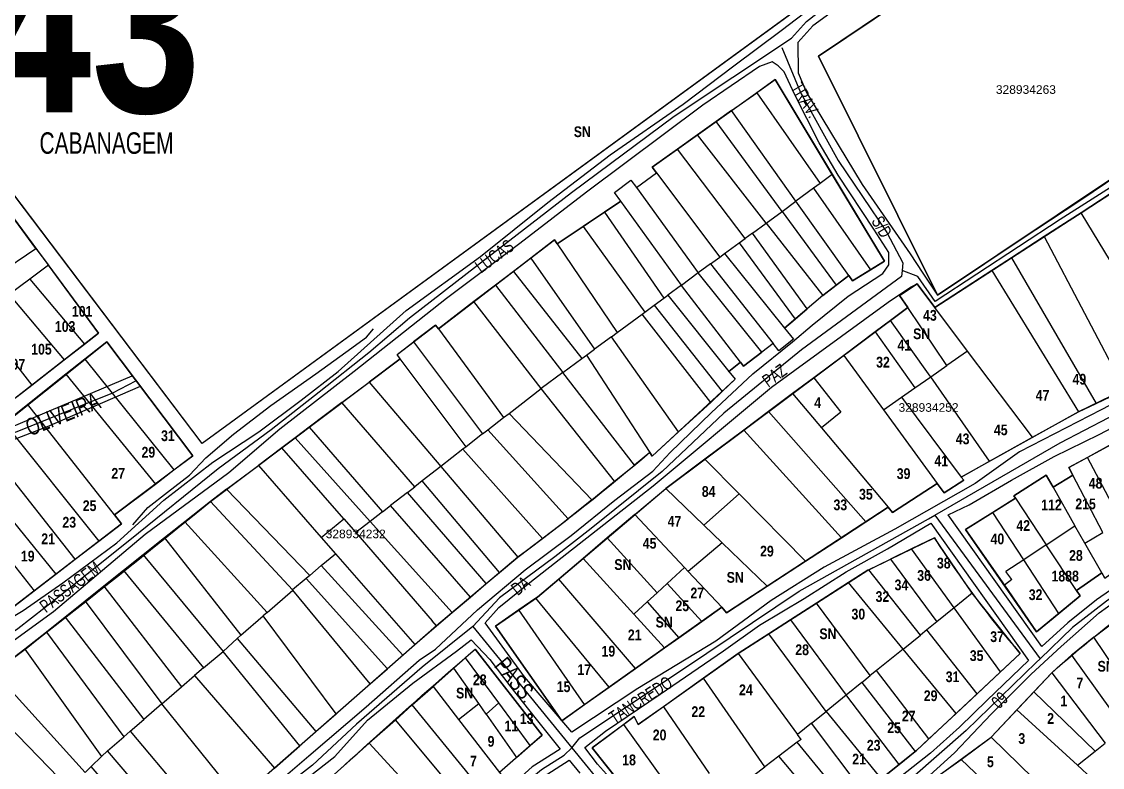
# Model space of a CAD drawing. Extents: x 206155 to 208014, y 4847439 to 4850017.
# Drawn here: x 207615.1 to 207866.8, y 4848636.7 to 4848810.5 of the extents above; entities that cross this region are included whole.
import ezdxf
from ezdxf.enums import TextEntityAlignment as Align

# ---------------------------------------------------------------- set-up
doc = ezdxf.new("R2010")
doc.units = 0
doc.header["$LTSCALE"] = 1.5
doc.header["$MEASUREMENT"] = 0
for name, color, linetype in [('CD-MALHA-LOTES', 40, 'CONTINUOUS'), ('CD_TXT_QUADRA', 7, 'CONTINUOUS'), ('HD-VALAS-DRENOS', 170, 'CONTINUOUS'), ('LM-TXT-LSF', 7, 'CONTINUOUS'), ('RU-QUADRAS', 6, 'CONTINUOUS'), ('SV-EIXO-RUA-N-PAV', 6, 'CONTINUOUS'), ('SV-RUA-NAO-PAV-S-GUIA-C-GUIA', 7, 'CONTINUOUS'), ('SV-TXT-RUA-N-PAV-S-GUIA-C-GUIA', 7, 'CONTINUOUS'), ('Th_NmrPort', 7, 'CONTINUOUS')]:
    doc.layers.add(name, color=color, linetype=linetype)
doc.styles.add('ARIAL', font='ARIAL.TTF')
doc.styles.get("Standard").update_dxf_attribs({"font": 'swisscbo.ttf'})

msp = doc.modelspace()

# ---------------------------------------------------------------- linework, layer by layer
at = {"layer": 'CD-MALHA-LOTES', "linetype": 'Continuous'}
for p, q in [((207872.54, 4848850.85), (207800.64, 4848802.51)), ((207800.19, 4848816.68), (207657.13, 4848712.18)), ((207657.13, 4848712.18), (207581.85, 4848811.67)), ((207800.64, 4848802.51), (207828.37, 4848746.77)), ((207790.61, 4848797.05), (207786.28, 4848793.97)), ((207803.89, 4848774.92), (207790.61, 4848797.05)), ((207780.43, 4848789.81), (207786.28, 4848793.97)), ((207786.28, 4848793.97), (207801.04, 4848772.83)), ((207828.37, 4848746.77), (207898.17, 4848793.48)), ((207780.43, 4848789.81), (207776.86, 4848787.26)), ((207795.4, 4848768.68), (207780.43, 4848789.81)), ((207776.86, 4848787.26), (207772.49, 4848784.15)), ((207792.18, 4848766.31), (207776.86, 4848787.26)), ((207772.49, 4848784.15), (207767.8, 4848780.81)), ((207788.48, 4848763.6), (207772.49, 4848784.15)), ((207767.8, 4848780.81), (207761.93, 4848776.63)), ((207783.6, 4848760.01), (207767.8, 4848780.81)), ((207758.29, 4848771.85), (207762.94, 4848775.29)), ((207761.93, 4848776.63), (207762.94, 4848775.29)), ((207762.94, 4848775.29), (207777.68, 4848755.66)), ((207803.89, 4848774.92), (207801.04, 4848772.83)), ((207816.04, 4848754.67), (207803.89, 4848774.92)), ((207753.17, 4848770.75), (207757, 4848773.61)), ((207757, 4848773.61), (207758.29, 4848771.85)), ((207801.04, 4848772.83), (207799.52, 4848771.71)), ((207754.63, 4848768.72), (207753.17, 4848770.75)), ((207758.29, 4848771.85), (207772.64, 4848751.95)), ((207799.52, 4848771.71), (207795.4, 4848768.68)), ((207799.52, 4848771.71), (207812.78, 4848752.67)), ((207868.6, 4848770.39), (207861.83, 4848766.01)), ((207754.63, 4848768.72), (207750.82, 4848766.15)), ((207768.76, 4848749.1), (207754.63, 4848768.72)), ((207792.18, 4848766.31), (207795.4, 4848768.68)), ((207807.7, 4848751.33), (207795.4, 4848768.68)), ((207750.82, 4848766.15), (207745.86, 4848762.81)), ((207750.82, 4848766.15), (207764.64, 4848746.07)), ((207788.48, 4848763.6), (207792.18, 4848766.31)), ((207792.18, 4848766.31), (207804.78, 4848749.08)), ((207861.83, 4848766.01), (207853.24, 4848760.44)), ((207871.33, 4848750.35), (207861.83, 4848766.01)), ((207618.37, 4848757.63), (207613.51, 4848764.31)), ((207745.86, 4848762.81), (207739.84, 4848758.75)), ((207745.86, 4848762.81), (207760.22, 4848742.83)), ((207785.28, 4848761.24), (207788.48, 4848763.6)), ((207788.48, 4848763.6), (207801.66, 4848746.67)), ((207739.22, 4848759.67), (207733.69, 4848755.43)), ((207739.84, 4848758.75), (207739.22, 4848759.67)), ((207782.23, 4848759), (207783.6, 4848760.01)), ((207785.28, 4848761.24), (207783.6, 4848760.01)), ((207798.01, 4848743.57), (207785.28, 4848761.24)), ((207853.24, 4848760.44), (207845.63, 4848755.51)), ((207853.24, 4848760.44), (207872.01, 4848724.73)), ((207594.3, 4848741.38), (207618.37, 4848757.63)), ((207618.37, 4848757.63), (207621.3, 4848753.76)), ((207739.84, 4848758.75), (207753.81, 4848738.11)), ((207778.77, 4848756.46), (207782.23, 4848759)), ((207782.23, 4848759), (207795.24, 4848741.19)), ((207733.69, 4848755.43), (207729.6, 4848752.3)), ((207733.69, 4848755.43), (207748.48, 4848734.18)), ((207775.55, 4848754.09), (207777.68, 4848755.66)), ((207777.68, 4848755.66), (207778.77, 4848756.46)), ((207778.77, 4848756.46), (207792.77, 4848739.07)), ((207812.78, 4848752.67), (207816.04, 4848754.67)), ((207845.63, 4848755.51), (207841.01, 4848752.51)), ((207845.63, 4848755.51), (207865.38, 4848721.56)), ((207621.3, 4848753.76), (207616.94, 4848750.52)), ((207729.6, 4848752.3), (207725.41, 4848749.09)), ((207729.6, 4848752.3), (207745.58, 4848732.04)), ((207772.64, 4848751.95), (207768.8, 4848749.04)), ((207775.55, 4848754.09), (207772.64, 4848751.95)), ((207787.49, 4848733.52), (207772.64, 4848751.95)), ((207775.55, 4848754.09), (207790.1, 4848735.49)), ((207808.58, 4848750.09), (207812.78, 4848752.67)), ((207841.01, 4848752.51), (207827.76, 4848743.93)), ((207841.01, 4848752.51), (207861.24, 4848719.58)), ((207616.94, 4848750.52), (207612.18, 4848746.96)), ((207616.94, 4848750.52), (207629.7, 4848735.38)), ((207804.78, 4848749.08), (207807.7, 4848751.33)), ((207807.7, 4848751.33), (207808.58, 4848750.09)), ((207612.18, 4848746.96), (207625.01, 4848731.73)), ((207725.41, 4848749.09), (207720.42, 4848745.27)), ((207725.41, 4848749.09), (207741.11, 4848728.75)), ((207764.64, 4848746.07), (207765.59, 4848746.77)), ((207768.76, 4848749.1), (207765.59, 4848746.77)), ((207765.59, 4848746.77), (207779.81, 4848729.02)), ((207782.48, 4848731.2), (207768.8, 4848749.04)), ((207801.66, 4848746.67), (207804.78, 4848749.08)), ((207720.42, 4848745.27), (207712.14, 4848738.93)), ((207736.09, 4848725.06), (207720.42, 4848745.27)), ((207760.22, 4848742.83), (207762.43, 4848744.45)), ((207762.43, 4848744.45), (207764.64, 4848746.07)), ((207762.43, 4848744.45), (207778.22, 4848724.29)), ((207801.66, 4848746.67), (207798.01, 4848743.57)), ((207753.81, 4848738.11), (207759.6, 4848742.37)), ((207759.6, 4848742.37), (207760.22, 4848742.83)), ((207775.6, 4848721.76), (207759.6, 4848742.37)), ((207795.24, 4848741.19), (207798.01, 4848743.57)), ((207821.45, 4848743.88), (207817.41, 4848740.86)), ((207830.59, 4848730.38), (207821.45, 4848743.88)), ((207835.4, 4848733.75), (207827.76, 4848743.93)), ((207605.01, 4848741.61), (207617.43, 4848725.81)), ((207711.49, 4848739.82), (207706.33, 4848735.88)), ((207712.14, 4848738.93), (207711.49, 4848739.82)), ((207792.77, 4848739.07), (207795.24, 4848741.19)), ((207817.41, 4848740.86), (207813.9, 4848738.24)), ((207826.69, 4848727.91), (207817.41, 4848740.86)), ((207712.14, 4848738.93), (207727.32, 4848718.24)), ((207752.44, 4848737.1), (207748.48, 4848734.18)), ((207752.44, 4848737.1), (207753.81, 4848738.11)), ((207768.09, 4848714.93), (207752.44, 4848737.1)), ((207792.77, 4848739.07), (207794.83, 4848736.51)), ((207813.9, 4848738.24), (207806.54, 4848732.74)), ((207813.9, 4848738.24), (207823.12, 4848725.15)), ((207625.01, 4848731.73), (207629.7, 4848735.38)), ((207702.51, 4848732.95), (207706.33, 4848735.88)), ((207706.33, 4848735.88), (207722.44, 4848714.44)), ((207746.61, 4848732.8), (207748.48, 4848734.18)), ((207790.1, 4848735.49), (207787.49, 4848733.52)), ((207791.41, 4848733.81), (207790.1, 4848735.49)), ((207794.83, 4848736.51), (207791.41, 4848733.81)), ((207617.43, 4848725.81), (207625.01, 4848731.73)), ((207629.82, 4848731.85), (207625.39, 4848728.33)), ((207629.82, 4848731.85), (207650.55, 4848706.03)), ((207703.27, 4848731.94), (207696.01, 4848726.49)), ((207703.27, 4848731.94), (207702.51, 4848732.95)), ((207718.61, 4848711.46), (207703.27, 4848731.94)), ((207741.11, 4848728.75), (207745.58, 4848732.04)), ((207745.58, 4848732.04), (207746.61, 4848732.8)), ((207746.61, 4848732.8), (207761.39, 4848710.09)), ((207783.19, 4848730.27), (207787.49, 4848733.52)), ((207806.54, 4848732.74), (207799.57, 4848727.53)), ((207806.54, 4848732.74), (207815.82, 4848720.03)), ((207835.4, 4848733.75), (207830.59, 4848730.38)), ((207850.5, 4848713.65), (207835.4, 4848733.75)), ((207779.81, 4848729.02), (207782.48, 4848731.2)), ((207782.48, 4848731.2), (207783.19, 4848730.27)), ((207826.81, 4848727.73), (207830.59, 4848730.38)), ((207625.39, 4848728.33), (207616.53, 4848721.28)), ((207625.39, 4848728.33), (207646.21, 4848702.75)), ((207741.11, 4848728.75), (207736.09, 4848725.06)), ((207757.78, 4848707.16), (207741.11, 4848728.75)), ((207781.28, 4848727.18), (207778.22, 4848724.29)), ((207779.81, 4848729.02), (207781.28, 4848727.18)), ((207799.57, 4848727.53), (207794.64, 4848723.84)), ((207799.57, 4848727.53), (207805.87, 4848719.5)), ((207823.12, 4848725.15), (207826.81, 4848727.73)), ((207840.5, 4848708.06), (207826.81, 4848727.73)), ((207614.06, 4848723.18), (207617.43, 4848725.81)), ((207689.68, 4848721.73), (207696.01, 4848726.49)), ((207696.01, 4848726.49), (207712.71, 4848706.86)), ((207728.59, 4848719.23), (207736.09, 4848725.06)), ((207753.16, 4848703.4), (207736.09, 4848725.06)), ((207778.22, 4848724.29), (207775.6, 4848721.76)), ((207820.02, 4848722.97), (207823.12, 4848725.15)), ((207865.38, 4848721.56), (207872.01, 4848724.73)), ((207689.68, 4848721.73), (207682.05, 4848716)), ((207706.62, 4848702.12), (207689.68, 4848721.73)), ((207775.6, 4848721.76), (207768.09, 4848714.93)), ((207794.64, 4848723.84), (207789.06, 4848719.67)), ((207794.64, 4848723.84), (207801.37, 4848715.83)), ((207815.82, 4848720.03), (207820.02, 4848722.97)), ((207820.02, 4848722.97), (207833.93, 4848704.38)), ((207861.24, 4848719.58), (207865.38, 4848721.56)), ((207616.53, 4848721.28), (207611.09, 4848716.95)), ((207636.71, 4848695.58), (207616.53, 4848721.28)), ((207727.32, 4848718.24), (207728.59, 4848719.23)), ((207728.59, 4848719.23), (207747.86, 4848699.08)), ((207789.06, 4848719.67), (207783.26, 4848715.33)), ((207789.06, 4848719.67), (207811.69, 4848693.95)), ((207805.87, 4848719.5), (207801.37, 4848715.83)), ((207815.82, 4848720.03), (207828.31, 4848702.92)), ((207850.5, 4848713.65), (207861.24, 4848719.58)), ((207611.09, 4848716.95), (207633.07, 4848689.47)), ((207723.65, 4848715.38), (207727.32, 4848718.24)), ((207682.05, 4848716), (207678.77, 4848713.53)), ((207682.05, 4848716), (207699.09, 4848696.26)), ((207722.44, 4848714.44), (207718.61, 4848711.46)), ((207722.44, 4848714.44), (207723.65, 4848715.38)), ((207742.4, 4848694.64), (207723.65, 4848715.38)), ((207761.96, 4848709.27), (207768.09, 4848714.93)), ((207783.26, 4848715.33), (207774.19, 4848708.55)), ((207783.26, 4848715.33), (207806, 4848690.23)), ((207801.37, 4848715.83), (207816.89, 4848697.35)), ((207627.54, 4848685.21), (207605.86, 4848712.78)), ((207678.77, 4848713.53), (207675.7, 4848711.23)), ((207678.77, 4848713.53), (207696.25, 4848694.05)), ((207840.5, 4848708.06), (207850.5, 4848713.65)), ((207869.1, 4848712.1), (207863.36, 4848708.98)), ((207675.7, 4848711.23), (207670.2, 4848707.1)), ((207690.12, 4848694.61), (207675.7, 4848711.23)), ((207717.84, 4848710.86), (207712.71, 4848706.86)), ((207718.61, 4848711.46), (207717.84, 4848710.86)), ((207736.41, 4848690.09), (207717.84, 4848710.86)), ((207761.39, 4848710.09), (207757.78, 4848707.16)), ((207761.39, 4848710.09), (207761.96, 4848709.27)), ((207875.33, 4848686.11), (207863.36, 4848708.98)), ((207601.17, 4848708.63), (207623.04, 4848681.74)), ((207662.81, 4848701.54), (207670.2, 4848707.1)), ((207670.2, 4848707.1), (207684.82, 4848690.3)), ((207712.71, 4848706.86), (207708.37, 4848703.48)), ((207712.71, 4848706.86), (207730.66, 4848685.74)), ((207753.16, 4848703.4), (207757.78, 4848707.16)), ((207774.19, 4848708.55), (207765.1, 4848701.75)), ((207782.19, 4848700.46), (207774.19, 4848708.55)), ((207833.93, 4848704.38), (207840.5, 4848708.06)), ((207596.54, 4848705.12), (207617.96, 4848677.84)), ((207646.21, 4848702.75), (207650.55, 4848706.03)), ((207859.91, 4848704.81), (207855.32, 4848702.01)), ((207866.9, 4848691.49), (207859.91, 4848704.81)), ((207636.71, 4848695.58), (207646.21, 4848702.75)), ((207662.81, 4848701.54), (207659.05, 4848698.72)), ((207682.19, 4848681.46), (207662.81, 4848701.54)), ((207704.93, 4848700.81), (207706.62, 4848702.12)), ((207708.37, 4848703.48), (207706.62, 4848702.12)), ((207726.41, 4848682.17), (207708.37, 4848703.48)), ((207747.86, 4848699.08), (207753.16, 4848703.4)), ((207757.91, 4848695.67), (207765.1, 4848701.75)), ((207765.1, 4848701.75), (207774, 4848693.14)), ((207828.31, 4848702.92), (207829.95, 4848700.67)), ((207855.32, 4848702.01), (207860.4, 4848693.05)), ((207704.93, 4848700.81), (207700.96, 4848697.72)), ((207723.3, 4848679.54), (207704.93, 4848700.81)), ((207747.86, 4848699.08), (207742.4, 4848694.64)), ((207782.19, 4848700.46), (207774, 4848693.14)), ((207797.68, 4848684.79), (207782.19, 4848700.46)), ((207846.55, 4848699.43), (207841.29, 4848696.14)), ((207846.55, 4848699.43), (207853.73, 4848688.61)), ((207659.05, 4848698.72), (207653.08, 4848693.98)), ((207678.16, 4848678.12), (207659.05, 4848698.72)), ((207699.09, 4848696.26), (207700.96, 4848697.72)), ((207719.58, 4848676.39), (207700.96, 4848697.72)), ((207811.69, 4848693.95), (207816.89, 4848697.35)), ((207653.08, 4848693.98), (207648.35, 4848690.21)), ((207653.08, 4848693.98), (207672.26, 4848672.82)), ((207684.82, 4848690.3), (207690.12, 4848694.61)), ((207690.12, 4848694.61), (207692.88, 4848691.43)), ((207696.25, 4848694.05), (207692.88, 4848691.43)), ((207699.09, 4848696.26), (207696.25, 4848694.05)), ((207715.32, 4848672.8), (207696.25, 4848694.05)), ((207736.41, 4848690.09), (207742.4, 4848694.64)), ((207757.91, 4848695.67), (207751.45, 4848690.18)), ((207769.48, 4848683.27), (207757.91, 4848695.67)), ((207806, 4848690.23), (207811.69, 4848693.95)), ((207848.47, 4848685.11), (207841.29, 4848696.14)), ((207692.88, 4848691.43), (207710.71, 4848670.9)), ((207774, 4848693.14), (207778.26, 4848689.03)), ((207853.73, 4848688.61), (207860.4, 4848693.05)), ((207862.72, 4848688.95), (207860.4, 4848693.05)), ((207862.72, 4848688.95), (207866.9, 4848691.49)), ((207627.54, 4848685.21), (207633.07, 4848689.47)), ((207648.35, 4848690.21), (207643.39, 4848686.25)), ((207648.35, 4848690.21), (207666.16, 4848667.53)), ((207684.82, 4848690.3), (207688.15, 4848686.45)), ((207730.66, 4848685.74), (207736.41, 4848690.09)), ((207751.45, 4848690.18), (207745.84, 4848685.43)), ((207763.07, 4848677.41), (207751.45, 4848690.18)), ((207778.26, 4848689.03), (207770.33, 4848682.36)), ((207788.71, 4848678.93), (207778.26, 4848689.03)), ((207797.68, 4848684.79), (207806, 4848690.23)), ((207866.63, 4848682.05), (207862.72, 4848688.95)), ((207684.82, 4848683.73), (207688.15, 4848686.45)), ((207688.15, 4848686.45), (207706.67, 4848665.32)), ((207822.37, 4848687.66), (207817.43, 4848685.26)), ((207832.29, 4848673.91), (207822.37, 4848687.66)), ((207853.73, 4848688.61), (207848.47, 4848685.11)), ((207860.79, 4848677.97), (207853.73, 4848688.61)), ((207623.04, 4848681.74), (207627.54, 4848685.21)), ((207643.39, 4848686.25), (207638.8, 4848682.59)), ((207643.39, 4848686.25), (207662.01, 4848663.72)), ((207726.41, 4848682.17), (207730.66, 4848685.74)), ((207745.84, 4848685.43), (207740.16, 4848680.61)), ((207745.84, 4848685.43), (207757.64, 4848672.46)), ((207788.71, 4848678.93), (207797.68, 4848684.79)), ((207812.37, 4848682.79), (207817.43, 4848685.26)), ((207817.43, 4848685.26), (207828.21, 4848670.61)), ((207848.47, 4848685.11), (207844.34, 4848682.36)), ((207856.62, 4848672.58), (207848.47, 4848685.11)), ((207617.96, 4848677.84), (207623.04, 4848681.74)), ((207638.8, 4848682.59), (207634.21, 4848678.92)), ((207638.8, 4848682.59), (207657.42, 4848659.94)), ((207682.19, 4848681.46), (207681.35, 4848680.71)), ((207684.82, 4848683.73), (207682.19, 4848681.46)), ((207703.89, 4848662.88), (207684.82, 4848683.73)), ((207723.3, 4848679.54), (207726.41, 4848682.17)), ((207769.48, 4848683.27), (207765.45, 4848679.59)), ((207770.33, 4848682.36), (207769.48, 4848683.27)), ((207778.12, 4848674.02), (207770.33, 4848682.36)), ((207824.43, 4848667.55), (207812.37, 4848682.79)), ((207845.71, 4848680.54), (207844.34, 4848682.36)), ((207860.79, 4848677.97), (207866.63, 4848682.05)), ((207634.21, 4848678.92), (207629.84, 4848675.44)), ((207634.21, 4848678.92), (207652.34, 4848655.52)), ((207681.35, 4848680.71), (207678.16, 4848678.12)), ((207700.25, 4848659.68), (207681.35, 4848680.71)), ((207719.58, 4848676.39), (207723.3, 4848679.54)), ((207758.05, 4848659.78), (207740.16, 4848680.61)), ((207763.07, 4848677.41), (207765.45, 4848679.59)), ((207765.45, 4848679.59), (207773.47, 4848670.72)), ((207779.28, 4848672.77), (207788.71, 4848678.93)), ((207807.64, 4848679.78), (207800.23, 4848675.02)), ((207820.38, 4848664.28), (207807.64, 4848679.78)), ((207845.71, 4848680.54), (207843.96, 4848679.15)), ((207843.96, 4848679.15), (207851.46, 4848668.29)), ((207612.52, 4848673.65), (207617.96, 4848677.84)), ((207672.26, 4848672.82), (207678.24, 4848678.02)), ((207696.25, 4848656.17), (207678.24, 4848678.02)), ((207715.32, 4848672.8), (207719.58, 4848676.39)), ((207763.07, 4848677.41), (207760.77, 4848675.31)), ((207836.48, 4848677.3), (207832.29, 4848673.91)), ((207629.84, 4848675.44), (207625.17, 4848671.71)), ((207629.84, 4848675.44), (207647.69, 4848651.49)), ((207734.85, 4848676.16), (207730.91, 4848673.41)), ((207751.92, 4848655.42), (207734.85, 4848676.16)), ((207760.77, 4848675.31), (207757.64, 4848672.46)), ((207760.77, 4848675.31), (207768.15, 4848666.94)), ((207773.47, 4848670.72), (207778.12, 4848674.02)), ((207778.12, 4848674.02), (207779.28, 4848672.77)), ((207800.23, 4848675.02), (207794.15, 4848671.11)), ((207812.73, 4848658.11), (207800.23, 4848675.02)), ((207832.29, 4848673.91), (207828.21, 4848670.61)), ((207843.07, 4848658.95), (207832.29, 4848673.91)), ((207625.17, 4848671.71), (207620.82, 4848668.24)), ((207625.17, 4848671.71), (207643.55, 4848647.9)), ((207666.16, 4848667.53), (207671.32, 4848672.01)), ((207672.26, 4848672.82), (207671.32, 4848672.01)), ((207688.32, 4848649.19), (207671.32, 4848672.01)), ((207711.68, 4848669.72), (207715.32, 4848672.8)), ((207746.18, 4848651.35), (207730.91, 4848673.41)), ((207757.64, 4848672.46), (207764.81, 4848664.57)), ((207851.46, 4848668.29), (207856.62, 4848672.58)), ((207706.67, 4848665.32), (207711.68, 4848669.72)), ((207711.68, 4848669.72), (207710.71, 4848670.9)), ((207768.15, 4848666.94), (207773.47, 4848670.72)), ((207794.15, 4848671.11), (207789.08, 4848667.86)), ((207794.15, 4848671.11), (207807.14, 4848653.58)), ((207825.92, 4848668.75), (207824.43, 4848667.55)), ((207828.21, 4848670.61), (207825.92, 4848668.75)), ((207837.61, 4848653.84), (207825.92, 4848668.75)), ((207864.79, 4848667.07), (207869.93, 4848670.96)), ((207620.82, 4848668.24), (207615.85, 4848664.28)), ((207620.82, 4848668.24), (207638.85, 4848643.81)), ((207662.01, 4848663.72), (207665.3, 4848666.78)), ((207666.16, 4848667.53), (207665.3, 4848666.78)), ((207665.3, 4848666.78), (207683.62, 4848645.05)), ((207764.81, 4848664.57), (207768.15, 4848666.94)), ((207789.08, 4848667.86), (207781.94, 4848663.27)), ((207802.44, 4848649.77), (207789.08, 4848667.86)), ((207820.38, 4848664.28), (207824.43, 4848667.55)), ((207876.49, 4848649.62), (207864.79, 4848667.07)), ((207615.85, 4848664.28), (207608.74, 4848658.83)), ((207615.85, 4848664.28), (207633.7, 4848639.22)), ((207657.42, 4848659.94), (207662.01, 4848663.72)), ((207679.88, 4848641.76), (207662.01, 4848663.72)), ((207706.67, 4848665.32), (207703.89, 4848662.88)), ((207720.68, 4848664.25), (207718.46, 4848662.28)), ((207736.34, 4848644.22), (207720.68, 4848664.25)), ((207758.05, 4848659.78), (207764.81, 4848664.57)), ((207820.38, 4848664.28), (207814.19, 4848659.28)), ((207832.72, 4848649.26), (207820.38, 4848664.28)), ((207700.25, 4848659.68), (207703.89, 4848662.88)), ((207718.46, 4848662.28), (207715.71, 4848659.83)), ((207726.18, 4848651.78), (207718.46, 4848662.28)), ((207781.94, 4848663.27), (207773.91, 4848657.54)), ((207781.94, 4848663.27), (207795.78, 4848644.39)), ((207859.63, 4848662.86), (207855.02, 4848658.78)), ((207859.63, 4848662.86), (207871.78, 4848645.83)), ((207608.74, 4848658.83), (207629.89, 4848635.52)), ((207657.42, 4848659.94), (207655.34, 4848658.13)), ((207696.25, 4848656.17), (207700.25, 4848659.68)), ((207715.71, 4848659.83), (207710.91, 4848655.57)), ((207721.52, 4848651.58), (207715.71, 4848659.83)), ((207751.92, 4848655.42), (207758.05, 4848659.78)), ((207814.19, 4848659.28), (207812.73, 4848658.11)), ((207826.39, 4848643.33), (207814.19, 4848659.28)), ((207837.61, 4848653.84), (207843.07, 4848658.95)), ((207855.02, 4848658.78), (207867.41, 4848642.33)), ((207652.34, 4848655.52), (207655.34, 4848658.13)), ((207655.34, 4848658.13), (207673.97, 4848636.55)), ((207688.32, 4848649.19), (207696.25, 4848656.17)), ((207773.91, 4848657.54), (207764.57, 4848650.86)), ((207788.16, 4848636.83), (207773.91, 4848657.54)), ((207810.73, 4848656.48), (207807.14, 4848653.58)), ((207810.73, 4848656.48), (207812.73, 4848658.11)), ((207810.73, 4848656.48), (207823.21, 4848640.4)), ((207626.09, 4848631.83), (207603.68, 4848654.95)), ((207647.69, 4848651.49), (207652.34, 4848655.52)), ((207706.06, 4848651.26), (207710.91, 4848655.57)), ((207710.91, 4848655.57), (207716.85, 4848647.88)), ((207746.18, 4848651.35), (207751.92, 4848655.42)), ((207807.14, 4848653.58), (207802.44, 4848649.77)), ((207832.72, 4848649.26), (207837.61, 4848653.84)), ((207850.81, 4848654.3), (207846.89, 4848650.12)), ((207850.81, 4848654.3), (207865.15, 4848640.52)), ((207647.69, 4848651.49), (207643.55, 4848647.9)), ((207665.69, 4848629.26), (207647.69, 4848651.49)), ((207706.06, 4848651.26), (207702.12, 4848647.75)), ((207722.79, 4848630.78), (207706.06, 4848651.26)), ((207716.85, 4848647.88), (207721.52, 4848651.58)), ((207723.24, 4848649.14), (207721.52, 4848651.58)), ((207723.24, 4848649.14), (207726.18, 4848651.78)), ((207733.54, 4848641.78), (207726.18, 4848651.78)), ((207740.88, 4848647.59), (207746.18, 4848651.35)), ((207683.62, 4848645.05), (207688.32, 4848649.19)), ((207723.24, 4848649.14), (207730.37, 4848639.03)), ((207764.57, 4848650.86), (207775.2, 4848635.29)), ((207799.08, 4848647.05), (207802.44, 4848649.77)), ((207802.44, 4848649.77), (207815.25, 4848634.01)), ((207826.39, 4848643.33), (207832.72, 4848649.26)), ((207846.89, 4848650.12), (207840.91, 4848643.73)), ((207846.89, 4848650.12), (207861.01, 4848637.19)), ((207640.37, 4848645.13), (207643.55, 4848647.9)), ((207702.12, 4848647.75), (207696.01, 4848642.32)), ((207702.12, 4848647.75), (207718.96, 4848627.54)), ((207716.85, 4848647.88), (207726.36, 4848635.54)), ((207767.74, 4848629.47), (207755.31, 4848646.73)), ((207799.08, 4848647.05), (207795.78, 4848644.39)), ((207811.28, 4848630.82), (207799.08, 4848647.05)), ((207635.07, 4848640.53), (207638.85, 4848643.81)), ((207638.85, 4848643.81), (207640.37, 4848645.13)), ((207640.37, 4848645.13), (207659, 4848623.06)), ((207683.62, 4848645.05), (207679.88, 4848641.76)), ((207733.54, 4848641.78), (207736.34, 4848644.22)), ((207796.62, 4848643.24), (207795.78, 4848644.39)), ((207833.89, 4848638.57), (207840.91, 4848643.73)), ((207840.91, 4848643.73), (207860.48, 4848624.64)), ((207673.97, 4848636.55), (207679.88, 4848641.76)), ((207696.01, 4848642.32), (207689.3, 4848636.35)), ((207707.17, 4848630.2), (207696.01, 4848642.32)), ((207730.37, 4848639.03), (207733.54, 4848641.78)), ((207795.7, 4848642.55), (207791.43, 4848639.31)), ((207796.62, 4848643.24), (207795.7, 4848642.55)), ((207807.69, 4848627.94), (207795.7, 4848642.55)), ((207865.15, 4848640.52), (207867.41, 4848642.33)), ((207631.29, 4848636.88), (207633.7, 4848639.22)), ((207633.7, 4848639.22), (207635.07, 4848640.53)), ((207654.04, 4848618.44), (207635.07, 4848640.53)), ((207726.36, 4848635.54), (207730.37, 4848639.03)), ((207791.43, 4848639.31), (207788.16, 4848636.83)), ((207796.33, 4848633.5), (207791.43, 4848639.31)), ((207819.5, 4848637.42), (207823.21, 4848640.4)), ((207828.56, 4848634.71), (207833.89, 4848638.57)), ((207852.87, 4848620.55), (207833.89, 4848638.57)), ((207861.01, 4848637.19), (207865.15, 4848640.52)), ((207631.29, 4848636.88), (207629.89, 4848635.52)), ((207650.29, 4848614.95), (207631.29, 4848636.88)), ((207778.91, 4848629.85), (207788.16, 4848636.83)), ((207815.25, 4848634.01), (207819.5, 4848637.42)), ((207869.44, 4848629.46), (207861.01, 4848637.19))]:
    msp.add_line(p, q, dxfattribs=at)
at = {"layer": 'CD-MALHA-LOTES', "linetype": 'Continuous', "flags": 128}
for points in [[(207629.7, 4848735.38), (207632.98, 4848737.94), (207621.3, 4848753.76)], [(207827.76, 4848743.93), (207823.63, 4848749.43), (207819.54, 4848746.71), (207821.45, 4848743.88)], [(207650.55, 4848706.03), (207654.96, 4848709.35), (207634.89, 4848735.89), (207629.82, 4848731.85)], [(207826.69, 4848727.91), (207826.81, 4848727.73)], [(207863.36, 4848708.98), (207858.97, 4848706.59), (207859.91, 4848704.81)], [(207829.95, 4848700.67), (207834.5, 4848703.62), (207833.93, 4848704.38)], [(207855.32, 4848702.01), (207853.7, 4848704.86), (207846.16, 4848700.02), (207846.55, 4848699.43)], [(207816.89, 4848697.35), (207817.91, 4848696.14), (207828.31, 4848702.92)], [(207633.07, 4848689.47), (207638.33, 4848693.51), (207636.71, 4848695.58)], [(207841.29, 4848696.14), (207834.95, 4848692.19), (207843.96, 4848679.15)], [(207836.48, 4848677.3), (207827.66, 4848690.24), (207822.37, 4848687.66)], [(207812.37, 4848682.79), (207812.17, 4848682.69), (207807.64, 4848679.78)], [(207866.63, 4848682.05), (207867.33, 4848680.82), (207871.07, 4848683.55)], [(207740.16, 4848680.61), (207735.2, 4848676.4), (207734.85, 4848676.16)], [(207843.07, 4848658.95), (207847.68, 4848663.27), (207836.48, 4848677.3)], [(207856.62, 4848672.58), (207861.61, 4848676.73), (207860.79, 4848677.97)], [(207730.91, 4848673.41), (207725.43, 4848669.59), (207740.88, 4848647.59)], [(207864.79, 4848667.07), (207859.84, 4848663.04), (207859.63, 4848662.86)], [(207855.02, 4848658.78), (207854.93, 4848658.7), (207850.81, 4848654.3)], [(207819.5, 4848637.42), (207807.26, 4848653.42), (207807.14, 4848653.58)], [(207764.57, 4848650.86), (207758.7, 4848646.67), (207757.76, 4848648.56), (207755.31, 4848646.73)], [(207755.31, 4848646.73), (207747.98, 4848641.27), (207761.3, 4848624.45)], [(207823.21, 4848640.4), (207823.5, 4848640.63), (207826.39, 4848643.33)]]:
    msp.add_lwpolyline(points, dxfattribs=at)
at = {"layer": 'CD-MALHA-LOTES', "linetype": 'Continuous'}
for p in [(207779.81, 4848729.02), (207789.08, 4848667.86), (207789.08, 4848667.86)]:
    msp.add_point(p, dxfattribs=at)
at = {"layer": 'HD-VALAS-DRENOS', "flags": 128}
msp.add_lwpolyline([(207640.95, 4848693.21), (207644.44, 4848697.3), (207649.03, 4848700.87), (207654.19, 4848704.86), (207657.98, 4848708.89), (207664.44, 4848714.38), (207673.1, 4848721.09), (207683.6, 4848728.41), (207690.55, 4848733.53), (207695.36, 4848737.02), (207697.02, 4848738.97)], dxfattribs=at)
at = {"layer": 'RU-QUADRAS', "color": 6, "linetype": 'Continuous'}
for points in [[(207581.85, 4848811.67), (207725.11, 4848917.25), (207790.27, 4848966.21), (207850.85, 4848885.14), (207852.34, 4848886.14), (207858.84, 4848876.87), (207857.59, 4848876.03), (207863.85, 4848866.34), (207834.44, 4848845), (207835.26, 4848843.92), (207800.19, 4848816.68), (207657.13, 4848712.18)], [(207800.64, 4848802.51), (207872.54, 4848850.85), (207898.17, 4848793.48), (207828.37, 4848746.77)], [(207557.86, 4848793.27), (207579.8, 4848809.97), (207632.98, 4848737.94), (207606.67, 4848717.42), (207594.61, 4848733.85), (207598.1, 4848736.45), (207578.79, 4848761.47), (207581.48, 4848763.53)], [(207725.43, 4848669.59), (207735.2, 4848676.4), (207765.1, 4848701.75), (207821.45, 4848743.88), (207819.54, 4848746.71), (207823.63, 4848749.43), (207827.76, 4848743.93), (207878.26, 4848776.65), (207877.71, 4848777.6), (207901.57, 4848793.71), (207907.7, 4848778.28), (207905.26, 4848776.83), (207919.97, 4848748.11), (207861.24, 4848719.58), (207833.93, 4848704.38), (207834.5, 4848703.62), (207829.95, 4848700.67), (207828.31, 4848702.92), (207817.91, 4848696.14), (207816.89, 4848697.35), (207779.28, 4848672.77), (207778.12, 4848674.02), (207740.88, 4848647.59)]]:
    msp.add_lwpolyline(points, close=True, dxfattribs=at)
for points in [[(207590.56, 4848644.88, 0.009344), (207659.05, 4848698.72), (207703.27, 4848731.94), (207702.51, 4848732.95), (207711.49, 4848739.82), (207712.14, 4848738.93), (207739.22, 4848759.67), (207739.84, 4848758.75), (207754.63, 4848768.72), (207753.17, 4848770.75), (207757, 4848773.61), (207758.29, 4848771.85), (207762.94, 4848775.29), (207761.93, 4848776.63), (207790.61, 4848797.05), (207816.04, 4848754.67), (207808.58, 4848750.09), (207807.7, 4848751.33), (207801.66, 4848746.67), (207792.77, 4848739.07), (207794.83, 4848736.51), (207791.41, 4848733.81), (207790.1, 4848735.49), (207783.19, 4848730.27), (207782.48, 4848731.2), (207779.81, 4848729.02), (207781.28, 4848727.18), (207761.96, 4848709.27), (207761.39, 4848710.09, -0.017157), (207730.66, 4848685.74), (207711.68, 4848669.72), (207665.69, 4848629.26)], [(207774.75, 4848607.47), (207747.98, 4848641.27), (207757.76, 4848648.56), (207758.7, 4848646.67), (207781.94, 4848663.27), (207812.17, 4848682.69), (207827.66, 4848690.24, 0.03767), (207847.68, 4848663.27), (207823.5, 4848640.63), (207803.71, 4848624.75)], [(207807.91, 4848619.59), (207840.91, 4848643.73), (207855.02, 4848658.78, -0.028013), (207875.63, 4848675.27)]]:
    msp.add_lwpolyline(points, format="xyb", dxfattribs=at)
for points in [[(207605.86, 4848712.78), (207634.89, 4848735.89), (207654.96, 4848709.35), (207636.71, 4848695.58), (207638.33, 4848693.51), (207612.52, 4848673.65)], [(207867.33, 4848680.82), (207866.63, 4848682.05), (207860.79, 4848677.97), (207861.61, 4848676.73), (207851.46, 4848668.29), (207834.95, 4848692.19), (207846.55, 4848699.43), (207846.16, 4848700.02), (207853.7, 4848704.86), (207855.32, 4848702.01), (207859.91, 4848704.81), (207858.97, 4848706.59), (207876.97, 4848716.38)]]:
    msp.add_lwpolyline(points, dxfattribs=at)
at = {"layer": 'RU-QUADRAS', "linetype": 'Continuous'}
msp.add_lwpolyline([(207624.68, 4848580.47), (207646.27, 4848601.27), (207647, 4848600.45), (207671.69, 4848621.15), (207672.27, 4848620.47, -0.011854), (207720.68, 4848664.25), (207736.34, 4848644.22), (207726.36, 4848635.54), (207727.17, 4848634.49), (207726.86, 4848634.55), (207718.96, 4848627.54), (207719.53, 4848626.86), (207689.69, 4848599.87), (207691.37, 4848597.88), (207688.5, 4848595.4), (207687.54, 4848596.51), (207647.23, 4848557.58), (207637.64, 4848566.53), (207635.73, 4848568.45), (207634.81, 4848567.69), (207630.03, 4848572.46), (207631.6, 4848574.12)], format="xyb", close=True, dxfattribs=at)
at = {"layer": 'SV-EIXO-RUA-N-PAV'}
for points in [[(207563.05, 4848627.63), (207574.14, 4848637.69), (207585.29, 4848647.19), (207597.27, 4848656.69), (207608.02, 4848664.96), (207614.21, 4848669.09), (207623.72, 4848676.53), (207640.25, 4848689.75), (207660.82, 4848706.37), (207673.16, 4848715.47), (207684.35, 4848724.25), (207695.96, 4848733.45), (207705.37, 4848741.5), (207721.23, 4848753.79), (207743.13, 4848770.73), (207767.09, 4848788.5), (207794.36, 4848806.68), (207797.87, 4848810.6), (207813.16, 4848822.59), (207829.28, 4848832.92), (207847.87, 4848847.38), (207859.85, 4848856.05), (207866.05, 4848862.66), (207869.94, 4848867.11)], [(207792.17, 4848804.5), (207796.46, 4848794.05), (207805.23, 4848778.19), (207816.62, 4848761.39), (207820.35, 4848754.3), (207820.18, 4848752.51), (207820.04, 4848751.11), (207796.68, 4848734), (207778.64, 4848719.28), (207764.29, 4848705.67), (207747.73, 4848692.42), (207739.27, 4848685.79), (207726.39, 4848676.23), (207720.16, 4848669.58), (207708.36, 4848660.04), (207693.09, 4848646.79), (207682.78, 4848637.22), (207671.01, 4848628.02), (207648.56, 4848606.86), (207637.15, 4848597.66), (207622.8, 4848583.68), (207617.11, 4848578.54), (207611.39, 4848573.37)], [(207904.15, 4848797.61), (207898.69, 4848792.8), (207884.26, 4848783.28), (207876.47, 4848777.94), (207872.72, 4848774.48), (207856.99, 4848764.38), (207827.85, 4848745.34), (207823.81, 4848751.11), (207820.18, 4848752.51)], [(207646.49, 4848548.19), (207658.75, 4848564.54), (207671.48, 4848575.2), (207679.54, 4848582.48), (207698.82, 4848599.59), (207703.98, 4848605.09), (207713.08, 4848613.67), (207722.44, 4848623.55), (207731.54, 4848632.39), (207736.12, 4848636.23), (207741.4, 4848639.55), (207743.19, 4848641.28), (207745.05, 4848643.57), (207769.23, 4848659.68), (207796.14, 4848677.75), (207826.29, 4848694.65), (207827.79, 4848695.51), (207856.97, 4848712.33), (207885.3, 4848727.14), (207912.73, 4848738.45), (207927.37, 4848741.66)], [(207513.61, 4848657.17), (207528.41, 4848673.21), (207536.88, 4848681.68), (207545.64, 4848688.18), (207555.53, 4848693.26), (207566.82, 4848698.35), (207578.69, 4848703.15), (207591.11, 4848706.54), (207602.03, 4848710.5), (207603.54, 4848711.06), (207614.84, 4848715.29), (207626.42, 4848720.09), (207636.31, 4848724.05), (207641.65, 4848726.83)], [(207938.98, 4848722.35), (207924.08, 4848714.44), (207909.03, 4848703.73), (207898.58, 4848695.83), (207888.89, 4848690.22), (207878.18, 4848682.57), (207867.72, 4848675.43), (207859.81, 4848669.31), (207852.29, 4848662.01), (207851.4, 4848661.15), (207835.08, 4848645.34), (207816.21, 4848628.76), (207808.58, 4848622.66)], [(207827.79, 4848695.51), (207852.29, 4848662.01)], [(207720.16, 4848669.58), (207743.19, 4848641.28), (207760.45, 4848620.12), (207793.33, 4848575.92), (207810.31, 4848553.28), (207818.13, 4848550.05)]]:
    msp.add_lwpolyline(points, dxfattribs=at)
at = {"layer": 'SV-RUA-NAO-PAV-S-GUIA-C-GUIA', "flags": 128}
msp.add_lwpolyline([(207901.66, 4848797.89), (207897.73, 4848805.85), (207891.49, 4848820.2), (207883.09, 4848838.48), (207878.51, 4848849.56), (207873.42, 4848859), (207870.57, 4848861.14), (207865.63, 4848858.93), (207827.62, 4848830.16), (207799.38, 4848809.58), (207795.84, 4848805.64), (207795.97, 4848798.63), (207797.85, 4848794.02), (207810.84, 4848772.55), (207821.99, 4848756.42), (207825, 4848751.89), (207828.37, 4848746.77), (207840.84, 4848755.21), (207861.58, 4848768.88), (207879.72, 4848781.12), (207898.17, 4848793.48), (207900.37, 4848795.61)], close=True, dxfattribs=at)
for points in [[(207607.41, 4848668.5), (207615.41, 4848673.27), (207624.64, 4848679.69), (207637.21, 4848689.04), (207648.2, 4848698.98), (207659.63, 4848707.88), (207670.32, 4848714.96), (207680.21, 4848722.29), (207688.76, 4848728.99), (207704.61, 4848743.17), (207721.93, 4848755.78), (207737.63, 4848768.35), (207752.14, 4848779.52), (207769.12, 4848791.33), (207780.95, 4848800.23), (207792.01, 4848808.45), (207806.59, 4848819.63)], [(207670.58, 4848629.61), (207682, 4848639.39), (207695.3, 4848650.79), (207707.68, 4848661.69), (207711.49, 4848664.29), (207721.26, 4848673.41), (207732.33, 4848682.74), (207743.07, 4848690.78), (207753.27, 4848699.02), (207762.07, 4848705.75), (207766.13, 4848710.07), (207775.65, 4848719.36), (207785.34, 4848728.43), (207794.6, 4848735.94), (207799.22, 4848739.76), (207807.59, 4848746.58), (207815.62, 4848751.85), (207817.03, 4848753.87), (207817.07, 4848756.74), (207813.53, 4848762.15), (207805.28, 4848774.76), (207800.81, 4848782.26), (207795.1, 4848793.64), (207792.66, 4848798.82), (207791.27, 4848800.23), (207789.86, 4848801.19), (207786.96, 4848800.1), (207773.71, 4848791.04), (207746.6, 4848770.76), (207731.07, 4848758.83), (207714.05, 4848745.99), (207692.52, 4848728.97), (207675.23, 4848715.55), (207663.31, 4848705.39), (207643.83, 4848691), (207622.48, 4848672.95), (207611.72, 4848665.12)], [(207886.06, 4848730.23), (207866.5, 4848720.06), (207847.5, 4848710.26), (207837.18, 4848702.87), (207818.46, 4848692.24), (207801.97, 4848683.41), (207789.65, 4848675.61), (207776.73, 4848666.16), (207758.61, 4848655.1), (207743.25, 4848644.9), (207732.21, 4848657.83), (207723.02, 4848670.42), (207726.24, 4848673.98), (207733.44, 4848679.79), (207762.15, 4848702.37), (207789.74, 4848725.32), (207816.93, 4848745.12), (207822.1, 4848748.68), (207823.63, 4848749.43), (207827.76, 4848743.93), (207841.01, 4848752.51), (207845.63, 4848755.51), (207853.24, 4848760.44), (207861.83, 4848766.01), (207868.6, 4848770.39)], [(207607.59, 4848713.93), (207640.8, 4848727.98), (207642.64, 4848725.5), (207620.99, 4848716.12), (207602.16, 4848708.88)], [(207871.95, 4848680.24), (207865.41, 4848675.74), (207858.71, 4848670.43), (207852.72, 4848664.9), (207830.88, 4848695.57), (207835.73, 4848697.88), (207845.61, 4848703.67), (207855.6, 4848709.19), (207866.02, 4848714.28), (207879.62, 4848721.47)], [(207755.51, 4848630.45), (207749.19, 4848637.49), (207746.25, 4848641.31), (207751.07, 4848645.14), (207763.81, 4848653.8), (207778.57, 4848663.89), (207786.94, 4848669.86), (207797.34, 4848676.11), (207807.12, 4848682.26), (207816.75, 4848687.68), (207826.8, 4848693.63), (207849.59, 4848661.63), (207839.99, 4848652.34), (207833.54, 4848646.05), (207826.77, 4848640.01), (207818.65, 4848633.64)], [(207819.21, 4848628.22), (207832.33, 4848640.07), (207840.9, 4848649.09), (207850.17, 4848658.44), (207857.19, 4848664.88), (207866.07, 4848672.77), (207875.74, 4848679.75)], [(207674.13, 4848628.39), (207688.01, 4848639.28), (207695.64, 4848647.74), (207706.16, 4848656.36), (207716.33, 4848663.82), (207719.81, 4848666.45), (207724.12, 4848661.89), (207729.05, 4848655.4), (207734.63, 4848648.36), (207740.52, 4848640.92), (207733.99, 4848636.82), (207725.87, 4848629.52)], [(207736.53, 4848634.52), (207742.57, 4848638.41), (207745.05, 4848635.4)]]:
    msp.add_lwpolyline(points, dxfattribs=at)

# ---------------------------------------------------------------- texts
at = {"layer": 'CD_TXT_QUADRA', "linetype": 'Continuous', "style": 'ARIAL'}
for s, p in [('328934263', (207848.98, 4848794.71)), ('328934252', (207826.31, 4848720.6)), ('328934232', (207692.88, 4848691.13))]:
    msp.add_text(s, height=2, dxfattribs=at).set_placement(p, align=Align.MIDDLE)
at = {"layer": 'LM-TXT-LSF'}
msp.add_text('43', height=40, dxfattribs=at).set_placement((207605.82, 4848789.39))
at = {"layer": 'LM-TXT-LSF', "style": 'ARIAL', "width": 0.7}
msp.add_text('CABANAGEM', height=5, dxfattribs=at).set_placement((207619.22, 4848779.74))
at = {"layer": 'SV-TXT-RUA-N-PAV-S-GUIA-C-GUIA', "style": 'ARIAL', "width": 0.7}
for s, height, rotation, p in [('TRAV.                                  S/D', 3, 301, (207794.16, 4848795.19)), ('LUCAS', 3, 36, (207722.08, 4848751.8)), ('PAZ', 3, 36, (207788.99, 4848725.19)), ('OLIVEIRA', 4, 22, (207617.03, 4848713.84)), ('PASSAGEM', 3, 37, (207620.73, 4848672.6)), ('DA', 3, 39, (207730.63, 4848676.62)), ('PASS.                                                 SÃO', 4, 309, (207724.97, 4848660.3)), ('TANCREDO', 3, 33, (207753.16, 4848646.7)), ('09', 3, 44, (207842.73, 4848650.18))]:
    msp.add_text(s, height=height, rotation=rotation, dxfattribs=at).set_placement(p)
at = {"layer": 'Th_NmrPort', "color": 1}
for s, p in [('SN', (207743.67, 4848784.88)), ('101', (207626.78, 4848743.01)), ('43', (207825.03, 4848742.08)), ('103', (207622.81, 4848739.48)), ('SN', (207822.71, 4848737.78)), ('105', (207617.29, 4848734.19)), ('41', (207819.07, 4848735.13)), ('107', (207611.12, 4848730.67)), ('32', (207814.1, 4848731.16)), ('49', (207859.84, 4848727.19)), ('47', (207851.27, 4848723.45)), ('4', (207799.69, 4848721.73)), ('45', (207841.53, 4848715.38)), ('31', (207647.55, 4848714.02)), ('43', (207832.65, 4848713.29)), ('29', (207642.99, 4848710.17)), ('41', (207827.68, 4848708.16)), ('27', (207635.97, 4848705.25)), ('39', (207818.9, 4848705.18)), ('48', (207863.62, 4848702.95)), ('84', (207773.49, 4848701.02)), ('35', (207810.12, 4848700.38)), ('25', (207629.3, 4848697.71)), ('33', (207804.16, 4848697.9)), ('112', (207852.54, 4848697.89)), ('215', (207860.49, 4848698.13)), ('23', (207624.56, 4848693.85)), ('47', (207765.54, 4848694.07)), ('42', (207846.76, 4848693.08)), ('21', (207619.64, 4848689.99)), ('45', (207759.74, 4848688.94)), ('40', (207840.75, 4848689.96)), ('19', (207614.9, 4848685.96)), ('29', (207787.07, 4848687.12)), ('28', (207859.04, 4848686.11)), ('SN', (207753.12, 4848683.98)), ('38', (207828.26, 4848684.34)), ('SN', (207779.29, 4848681)), ('36', (207823.67, 4848681.45)), ('1888', (207854.95, 4848681.3)), ('34', (207818.39, 4848679.24)), ('27', (207770.84, 4848677.36)), ('32', (207813.97, 4848676.53)), ('32', (207849.65, 4848676.97)), ('25', (207767.36, 4848674.38)), ('30', (207808.36, 4848672.45)), ('SN', (207762.73, 4848670.57)), ('21', (207756.27, 4848667.59)), ('SN', (207800.88, 4848667.86)), ('37', (207840.67, 4848667.18)), ('19', (207750.14, 4848663.79)), ('28', (207795.27, 4848664.12)), ('35', (207835.91, 4848662.76)), ('SN', (207865.68, 4848660.27)), ('17', (207744.51, 4848659.48)), ('31', (207830.3, 4848657.84)), ('28', (207720.18, 4848657.12)), ('15', (207739.7, 4848655.51)), ('7', (207860.75, 4848656.36)), ('SN', (207716.25, 4848654.04)), ('24', (207782.17, 4848654.78)), ('29', (207825.2, 4848653.42)), ('1', (207857.01, 4848652.19)), ('13', (207731.12, 4848648.07)), ('22', (207771.08, 4848649.7)), ('27', (207820.09, 4848648.66)), ('2', (207853.94, 4848648.11)), ('11', (207727.53, 4848646.36)), ('25', (207816.69, 4848645.94)), ('9', (207723.6, 4848642.78)), ('20', (207762.07, 4848644.27)), ('3', (207847.23, 4848643.43)), ('23', (207811.93, 4848641.86)), ('7', (207719.5, 4848638.17)), ('18', (207754.96, 4848638.45)), ('21', (207808.53, 4848638.64)), ('5', (207839.92, 4848638))]:
    msp.add_text(s, height=2.5, dxfattribs=at).set_placement(p, align=Align.MIDDLE_LEFT)

doc.saveas('drawing.dxf')
